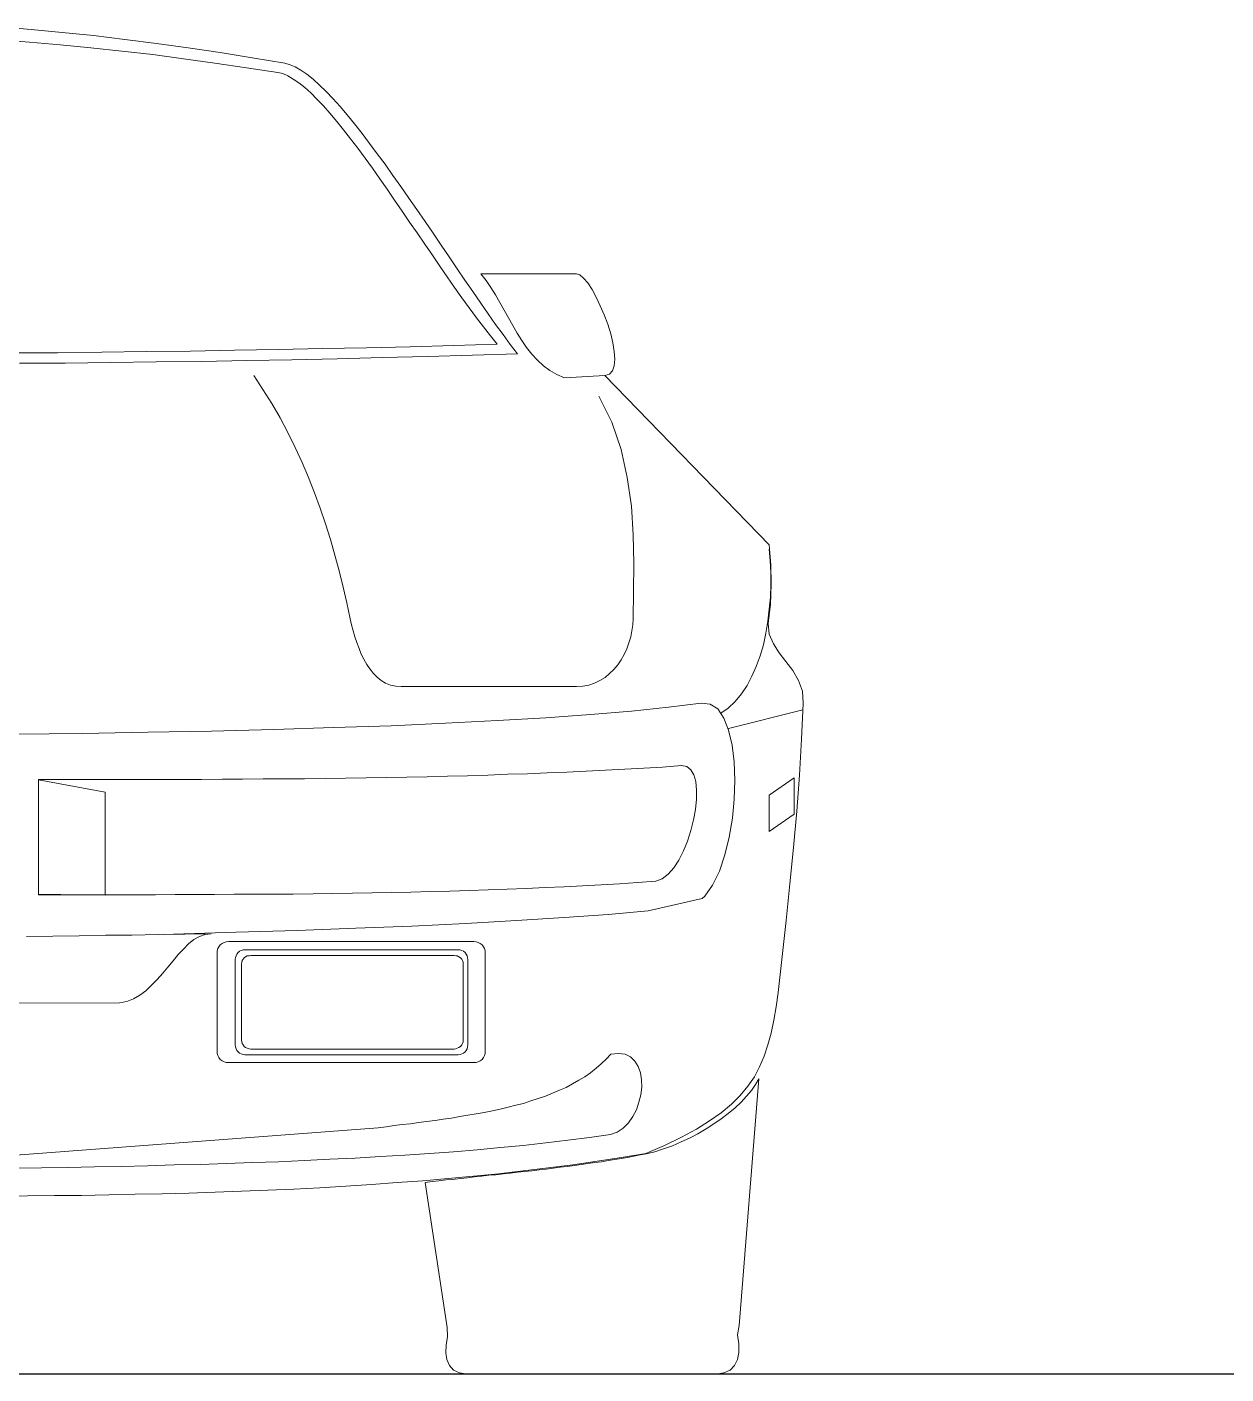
# Model space of a CAD drawing. Header units: millimetres. Extents: x 587797 to 2274247, y 1711 to 439204.
# Drawn here: x 975114 to 976882, y 283670 to 285657 of the extents above; entities that cross this region are included whole.
import ezdxf

# ---------------------------------------------------------------- set-up
doc = ezdxf.new("R2010")
doc.units = ezdxf.units.MM
doc.layers.add('finiture', color=7, linetype='Continuous', lineweight=20)

msp = doc.modelspace()

# ---------------------------------------------------------------- linework, layer by layer
msp.add_line((1042868.164, 283669.666, 442.155), (971709.651, 283669.666, 442.155))
at = {"layer": 'finiture'}
for p, q in [((975119.875, 285653.381, 442.155), (975074.23, 285656.99, 442.155)), ((975165.946, 285648.983, 442.155), (975119.875, 285653.381, 442.155)), ((975212.001, 285644.176, 442.155), (975165.946, 285648.983, 442.155)), ((975258.056, 285638.565, 442.155), (975212.001, 285644.176, 442.155)), ((975304.915, 285632.56, 442.155), (975258.056, 285638.565, 442.155)), ((975117.873, 285634.562, 442.155), (975073.016, 285637.761, 442.155)), ((975162.731, 285630.558, 442.155), (975117.873, 285634.562, 442.155)), ((975207.998, 285626.145, 442.155), (975162.731, 285630.558, 442.155)), ((975253.643, 285621.338, 442.155), (975207.998, 285626.145, 442.155)), ((975299.304, 285616.137, 442.155), (975253.643, 285621.338, 442.155)), ((975351.774, 285626.145, 442.155), (975304.915, 285632.56, 442.155)), ((975399.027, 285619.336, 442.155), (975351.774, 285626.145, 442.155)), ((975446.296, 285611.329, 442.155), (975399.027, 285619.336, 442.155)), ((975344.965, 285610.131, 442.155), (975299.304, 285616.137, 442.155)), ((975391.02, 285603.716, 442.155), (975344.965, 285610.131, 442.155)), ((975437.485, 285596.907, 442.155), (975391.02, 285603.716, 442.155)), ((975494.353, 285603.322, 442.155), (975446.296, 285611.329, 442.155)), ((975501.965, 285601.321, 442.155), (975494.353, 285603.322, 442.155)), ((975509.562, 285598.121, 442.155), (975501.965, 285601.321, 442.155)), ((975483.934, 285589.704, 442.155), (975437.485, 285596.907, 442.155)), ((975491.137, 285588.097, 442.155), (975483.934, 285589.704, 442.155)), ((975498.75, 285584.897, 442.155), (975491.137, 285588.097, 442.155)), ((975506.757, 285580.09, 442.155), (975498.75, 285584.897, 442.155)), ((975514.78, 285574.479, 442.155), (975506.757, 285580.09, 442.155)), ((975517.979, 285593.314, 442.155), (975509.562, 285598.121, 442.155)), ((975526.79, 285587.309, 442.155), (975517.979, 285593.314, 442.155)), ((975535.994, 285580.09, 442.155), (975526.79, 285587.309, 442.155)), ((975545.215, 285571.279, 442.155), (975535.994, 285580.09, 442.155)), ((975523.59, 285567.67, 442.155), (975514.78, 285574.479, 442.155)), ((975532.401, 285559.663, 442.155), (975523.59, 285567.67, 442.155)), ((975541.606, 285550.458, 442.155), (975532.401, 285559.663, 442.155)), ((975555.224, 285561.665, 442.155), (975545.215, 285571.279, 442.155)), ((975565.232, 285551.262, 442.155), (975555.224, 285561.665, 442.155)), ((975551.22, 285540.45, 442.155), (975541.606, 285550.458, 442.155)), ((975560.835, 285529.637, 442.155), (975551.22, 285540.45, 442.155)), ((975575.65, 285539.646, 442.155), (975565.232, 285551.262, 442.155)), ((975586.069, 285527.226, 442.155), (975575.65, 285539.646, 442.155)), ((975570.843, 285517.611, 442.155), (975560.835, 285529.637, 442.155)), ((975596.881, 285514.018, 442.155), (975586.069, 285527.226, 442.155)), ((975580.852, 285505.207, 442.155), (975570.843, 285517.611, 442.155)), ((975591.27, 285491.983, 442.155), (975580.852, 285505.207, 442.155)), ((975608.088, 285499.99, 442.155), (975596.881, 285514.018, 442.155)), ((975619.31, 285485.174, 442.155), (975608.088, 285499.99, 442.155)), ((975601.688, 285477.971, 442.155), (975591.27, 285491.983, 442.155)), ((975630.516, 285469.949, 442.155), (975619.31, 285485.174, 442.155)), ((975612.501, 285463.549, 442.155), (975601.688, 285477.971, 442.155)), ((975623.313, 285448.734, 442.155), (975612.501, 285463.549, 442.155)), ((975642.132, 285454.329, 442.155), (975630.516, 285469.949, 442.155)), ((975634.126, 285433.114, 442.155), (975623.313, 285448.734, 442.155)), ((975653.749, 285437.921, 442.155), (975642.132, 285454.329, 442.155)), ((975644.938, 285417.494, 442.155), (975634.126, 285433.114, 442.155)), ((975665.365, 285421.498, 442.155), (975653.749, 285437.921, 442.155)), ((975677.375, 285404.27, 442.155), (975665.365, 285421.498, 442.155)), ((975656.144, 285401.465, 442.155), (975644.938, 285417.494, 442.155)), ((975667.367, 285385.451, 442.155), (975656.144, 285401.465, 442.155)), ((975688.991, 285387.453, 442.155), (975677.375, 285404.27, 442.155)), ((975678.179, 285369.028, 442.155), (975667.367, 285385.451, 442.155)), ((975701.002, 285369.831, 442.155), (975688.991, 285387.453, 442.155)), ((975689.385, 285353.014, 442.155), (975678.179, 285369.028, 442.155)), ((975713.028, 285352.604, 442.155), (975701.002, 285369.831, 442.155)), ((975700.608, 285336.59, 442.155), (975689.385, 285353.014, 442.155)), ((975724.644, 285334.983, 442.155), (975713.028, 285352.604, 442.155)), ((975711.814, 285320.167, 442.155), (975700.608, 285336.59, 442.155)), ((975723.036, 285304.153, 442.155), (975711.814, 285320.167, 442.155)), ((975736.654, 285317.771, 442.155), (975724.644, 285334.983, 442.155)), ((975733.849, 285288.124, 442.155), (975723.036, 285304.153, 442.155)), ((975748.27, 285300.15, 442.155), (975736.654, 285317.771, 442.155)), ((975744.661, 285272.504, 442.155), (975733.849, 285288.124, 442.155)), ((975759.887, 285283.317, 442.155), (975748.27, 285300.15, 442.155)), ((975771.487, 285266.499, 442.155), (975759.887, 285283.317, 442.155)), ((975791.126, 285282.922, 442.155), (975783.513, 285292.931, 442.155)), ((975783.513, 285292.931, 442.155), (975924.484, 285292.931, 442.155)), ((975797.935, 285272.504, 442.155), (975791.126, 285282.922, 442.155)), ((975924.484, 285292.931, 442.155), (975929.291, 285291.339, 442.155)), ((975929.291, 285291.339, 442.155), (975934.902, 285286.532, 442.155)), ((975934.902, 285286.532, 442.155), (975940.908, 285279.313, 442.155)), ((975755.473, 285257.294, 442.155), (975744.661, 285272.504, 442.155)), ((975783.103, 285249.681, 442.155), (975771.487, 285266.499, 442.155)), ((975804.744, 285261.692, 442.155), (975797.935, 285272.504, 442.155)), ((975811.143, 285250.485, 442.155), (975804.744, 285261.692, 442.155)), ((975940.908, 285279.313, 442.155), (975947.307, 285269.699, 442.155)), ((975947.307, 285269.699, 442.155), (975953.328, 285258.492, 442.155)), ((975766.286, 285242.478, 442.155), (975755.473, 285257.294, 442.155)), ((975776.704, 285228.057, 442.155), (975766.286, 285242.478, 442.155)), ((975794.326, 285233.668, 442.155), (975783.103, 285249.681, 442.155)), ((975817.558, 285239.263, 442.155), (975811.143, 285250.485, 442.155)), ((975953.328, 285258.492, 442.155), (975959.333, 285245.678, 442.155)), ((975959.333, 285245.678, 442.155), (975965.338, 285232.06, 442.155)), ((975787.107, 285214.439, 442.155), (975776.704, 285228.057, 442.155)), ((975805.138, 285218.048, 442.155), (975794.326, 285233.668, 442.155)), ((975823.957, 285227.647, 442.155), (975817.558, 285239.263, 442.155)), ((975830.372, 285216.44, 442.155), (975823.957, 285227.647, 442.155)), ((975965.338, 285232.06, 442.155), (975970.539, 285218.442, 442.155)), ((975797.525, 285201.215, 442.155), (975787.107, 285214.439, 442.155)), ((975807.534, 285188.811, 442.155), (975797.525, 285201.215, 442.155)), ((975816.344, 285203.217, 442.155), (975805.138, 285218.048, 442.155)), ((975826.763, 285188.401, 442.155), (975816.344, 285203.217, 442.155)), ((975836.771, 285205.218, 442.155), (975830.372, 285216.44, 442.155)), ((975843.58, 285194.406, 442.155), (975836.771, 285205.218, 442.155)), ((975970.539, 285218.442, 442.155), (975974.952, 285204.43, 442.155)), ((975974.952, 285204.43, 442.155), (975978.152, 285190.812, 442.155)), ((975419.848, 285180, 442.155), (975485.132, 285181.198, 442.155)), ((975485.132, 285181.198, 442.155), (975549.612, 285182.396, 442.155)), ((975549.612, 285182.396, 442.155), (975614.503, 285183.593, 442.155)), ((975614.503, 285183.593, 442.155), (975678.983, 285185.201, 442.155)), ((975678.983, 285185.201, 442.155), (975743.463, 285186.809, 442.155)), ((975743.463, 285186.809, 442.155), (975807.534, 285188.811, 442.155)), ((975837.181, 285174.783, 442.155), (975826.763, 285188.401, 442.155)), ((975850.799, 285184.003, 442.155), (975843.58, 285194.406, 442.155)), ((975858.396, 285174.389, 442.155), (975850.799, 285184.003, 442.155)), ((975978.152, 285190.812, 442.155), (975980.154, 285177.998, 442.155)), ((975093.443, 285175.996, 442.155), (975159.137, 285176.39, 442.155)), ((975103.057, 285160.771, 442.155), (975170.343, 285161.165, 442.155)), ((975159.137, 285176.39, 442.155), (975224.405, 285177.194, 442.155)), ((975170.343, 285161.165, 442.155), (975237.235, 285161.969, 442.155)), ((975224.405, 285177.194, 442.155), (975289.689, 285177.998, 442.155)), ((975237.235, 285161.969, 442.155), (975304.505, 285162.773, 442.155)), ((975289.689, 285177.998, 442.155), (975354.974, 285178.786, 442.155)), ((975304.505, 285162.773, 442.155), (975371.397, 285163.576, 442.155)), ((975354.974, 285178.786, 442.155), (975419.848, 285180, 442.155)), ((975371.397, 285163.576, 442.155), (975438.273, 285164.774, 442.155)), ((975438.273, 285164.774, 442.155), (975504.755, 285165.972, 442.155)), ((975504.755, 285165.972, 442.155), (975571.647, 285167.58, 442.155)), ((975571.647, 285167.58, 442.155), (975638.129, 285169.187, 442.155)), ((975638.129, 285169.187, 442.155), (975704.611, 285170.779, 442.155)), ((975704.611, 285170.779, 442.155), (975771.093, 285172.781, 442.155)), ((975771.093, 285172.781, 442.155), (975837.181, 285174.783, 442.155)), ((975866.813, 285165.168, 442.155), (975858.396, 285174.389, 442.155)), ((975875.623, 285157.161, 442.155), (975866.813, 285165.168, 442.155)), ((975980.154, 285177.998, 442.155), (975980.958, 285166.776, 442.155)), ((975980.958, 285166.776, 442.155), (975980.154, 285157.161, 442.155)), ((975448.297, 285142.74, 442.155), (975461.915, 285122.329, 442.155)), ((975885.238, 285149.958, 442.155), (975875.623, 285157.161, 442.155)), ((975895.656, 285144.347, 442.155), (975885.238, 285149.958, 442.155)), ((975906.863, 285139.54, 442.155), (975895.656, 285144.347, 442.155)), ((975966.142, 285142.74, 442.155), (975906.863, 285139.54, 442.155)), ((975972.951, 285144.757, 442.155), (975966.142, 285142.74, 442.155)), ((975966.142, 285142.74, 442.155), (976208.443, 284892.841, 442.155)), ((975977.758, 285149.549, 442.155), (975972.951, 285144.757, 442.155)), ((975980.154, 285157.161, 442.155), (975977.758, 285149.549, 442.155)), ((975461.915, 285122.329, 442.155), (975475.124, 285101.492, 442.155)), ((975976.544, 285073.862, 442.155), (975957.331, 285112.304, 442.155)), ((975475.124, 285101.492, 442.155), (975487.134, 285080.277, 442.155)), ((975487.134, 285080.277, 442.155), (975498.75, 285058.636, 442.155)), ((975990.162, 285033.418, 442.155), (975976.544, 285073.862, 442.155)), ((975498.75, 285058.636, 442.155), (975509.562, 285036.617, 442.155)), ((975509.562, 285036.617, 442.155), (975519.587, 285014.583, 442.155)), ((975999.383, 284992.154, 442.155), (975990.162, 285033.418, 442.155)), ((975519.587, 285014.583, 442.155), (975529.186, 284992.154, 442.155)), ((975529.186, 284992.154, 442.155), (975537.996, 284969.726, 442.155)), ((976005.388, 284950.103, 442.155), (975999.383, 284992.154, 442.155)), ((975537.996, 284969.726, 442.155), (975546.413, 284946.903, 442.155)), ((975546.413, 284946.903, 442.155), (975554.42, 284924.08, 442.155)), ((976008.193, 284907.657, 442.155), (976005.388, 284950.103, 442.155)), ((975554.42, 284924.08, 442.155), (975561.638, 284900.848, 442.155)), ((976008.997, 284865.605, 442.155), (976008.193, 284907.657, 442.155)), ((975561.638, 284900.848, 442.155), (975568.038, 284877.615, 442.155)), ((976210.839, 284863.603, 442.155), (976208.443, 284892.841, 442.155)), ((976208.443, 284886.82, 442.155), (976210.035, 284869.609, 442.155)), ((975568.038, 284877.615, 442.155), (975574.453, 284854.383, 442.155)), ((976008.587, 284824.357, 442.155), (976008.997, 284865.605, 442.155)), ((976210.035, 284869.609, 442.155), (976210.839, 284851.987, 442.155)), ((976211.643, 284834.366, 442.155), (976210.839, 284863.603, 442.155)), ((975574.453, 284854.383, 442.155), (975580.048, 284830.756, 442.155)), ((976210.839, 284851.987, 442.155), (976210.839, 284833.956, 442.155)), ((975580.048, 284830.756, 442.155), (975585.659, 284807.524, 442.155)), ((976007.784, 284783.897, 442.155), (976008.587, 284824.357, 442.155)), ((976210.445, 284805.522, 442.155), (976211.643, 284834.366, 442.155)), ((976210.839, 284833.956, 442.155), (976210.445, 284815.941, 442.155)), ((975585.659, 284807.524, 442.155), (975590.466, 284783.897, 442.155)), ((976207.246, 284776.694, 442.155), (976210.445, 284805.522, 442.155)), ((976210.445, 284815.941, 442.155), (976208.837, 284797.909, 442.155)), ((975590.466, 284783.897, 442.155), (975592.468, 284775.087, 442.155)), ((976007.39, 284775.087, 442.155), (976007.784, 284783.897, 442.155)), ((976208.837, 284797.909, 442.155), (976206.836, 284780.288, 442.155)), ((975592.468, 284775.087, 442.155), (975594.879, 284766.276, 442.155)), ((975594.879, 284766.276, 442.155), (975597.275, 284757.465, 442.155)), ((976004.584, 284757.071, 442.155), (976006.192, 284765.882, 442.155)), ((976006.192, 284765.882, 442.155), (976007.39, 284775.087, 442.155)), ((976206.836, 284780.288, 442.155), (976203.636, 284762.667, 442.155)), ((976208.837, 284761.075, 442.155), (976207.246, 284776.694, 442.155)), ((975597.275, 284757.465, 442.155), (975600.475, 284748.655, 442.155)), ((975600.475, 284748.655, 442.155), (975603.69, 284740.238, 442.155)), ((975998.579, 284739.45, 442.155), (976001.779, 284748.261, 442.155)), ((976001.779, 284748.261, 442.155), (976004.584, 284757.071, 442.155)), ((976200.027, 284745.455, 442.155), (976195.219, 284729.032, 442.155)), ((976203.636, 284762.667, 442.155), (976200.027, 284745.455, 442.155)), ((976214.843, 284747.047, 442.155), (976208.837, 284761.075, 442.155)), ((976223.259, 284733.839, 442.155), (976214.843, 284747.047, 442.155)), ((975603.69, 284740.238, 442.155), (975606.89, 284731.837, 442.155)), ((975606.89, 284731.837, 442.155), (975610.893, 284724.224, 442.155)), ((975610.893, 284724.224, 442.155), (975615.306, 284716.612, 442.155)), ((975990.162, 284723.421, 442.155), (975994.97, 284731.427, 442.155)), ((975994.97, 284731.427, 442.155), (975998.579, 284739.45, 442.155)), ((976195.219, 284729.032, 442.155), (976189.624, 284713.412, 442.155)), ((976233.268, 284721.025, 442.155), (976223.259, 284733.839, 442.155)), ((975615.306, 284716.612, 442.155), (975619.704, 284709.803, 442.155)), ((975619.704, 284709.803, 442.155), (975624.905, 284703.403, 442.155)), ((975973.345, 284702.994, 442.155), (975979.35, 284708.999, 442.155)), ((975979.35, 284708.999, 442.155), (975985.355, 284715.808, 442.155)), ((975985.355, 284715.808, 442.155), (975990.162, 284723.421, 442.155)), ((976189.624, 284713.412, 442.155), (976183.209, 284698.99, 442.155)), ((976243.276, 284707.407, 442.155), (976233.268, 284721.025, 442.155)), ((976251.693, 284692.985, 442.155), (976243.276, 284707.407, 442.155)), ((975624.905, 284703.403, 442.155), (975630.516, 284697.792, 442.155)), ((975630.516, 284697.792, 442.155), (975636.521, 284692.985, 442.155)), ((975636.521, 284692.985, 442.155), (975642.936, 284688.982, 442.155)), ((975642.936, 284688.982, 442.155), (975650.139, 284686.176, 442.155)), ((975650.139, 284686.176, 442.155), (975657.752, 284684.568, 442.155)), ((975657.752, 284684.568, 442.155), (975665.759, 284683.78, 442.155)), ((975924.484, 284683.78, 442.155), (975933.705, 284684.568, 442.155)), ((975933.705, 284684.568, 442.155), (975942.515, 284686.176, 442.155)), ((975942.515, 284686.176, 442.155), (975950.916, 284688.982, 442.155)), ((975950.916, 284688.982, 442.155), (975958.923, 284692.591, 442.155)), ((975958.923, 284692.591, 442.155), (975966.536, 284697.398, 442.155)), ((975966.536, 284697.398, 442.155), (975973.345, 284702.994, 442.155)), ((976176.006, 284685.372, 442.155), (976167.59, 284672.968, 442.155)), ((976183.209, 284698.99, 442.155), (976176.006, 284685.372, 442.155)), ((976257.698, 284676.971, 442.155), (976251.693, 284692.985, 442.155)), ((975665.759, 284683.78, 442.155), (975924.484, 284683.78, 442.155)), ((976167.59, 284672.968, 442.155), (976158.385, 284661.746, 442.155)), ((976258.896, 284658.94, 442.155), (976257.698, 284676.971, 442.155)), ((976005.798, 284647.734, 442.155), (975945.321, 284642.517, 442.155)), ((976060.254, 284653.329, 442.155), (976005.798, 284647.734, 442.155)), ((976108.326, 284659.35, 442.155), (976060.254, 284653.329, 442.155)), ((976121.534, 284658.136, 442.155), (976108.326, 284659.35, 442.155)), ((976132.757, 284650.933, 442.155), (976121.534, 284658.136, 442.155)), ((976141.961, 284637.315, 442.155), (976132.757, 284650.933, 442.155)), ((976148.361, 284652.131, 442.155), (976137.154, 284644.518, 442.155)), ((976158.385, 284661.746, 442.155), (976148.361, 284652.131, 442.155)), ((976148.77, 284622.09, 442.155), (976258.108, 284649.326, 442.155)), ((976256.5, 284606.47, 442.155), (976258.896, 284658.94, 442.155)), ((975650.943, 284626.109, 442.155), (975566.036, 284623.303, 442.155)), ((975731.453, 284629.703, 442.155), (975650.943, 284626.109, 442.155)), ((975807.944, 284633.706, 442.155), (975731.453, 284629.703, 442.155)), ((975879.233, 284637.709, 442.155), (975807.944, 284633.706, 442.155)), ((975945.321, 284642.517, 442.155), (975879.233, 284637.709, 442.155)), ((976148.77, 284619.694, 442.155), (976141.961, 284637.315, 442.155)), ((975195.987, 284614.887, 442.155), (975097.462, 284613.689, 442.155)), ((975292.101, 284616.494, 442.155), (975195.987, 284614.887, 442.155)), ((975386.213, 284618.086, 442.155), (975292.101, 284616.494, 442.155)), ((975477.929, 284620.498, 442.155), (975386.213, 284618.086, 442.155)), ((975566.036, 284623.303, 442.155), (975477.929, 284620.498, 442.155)), ((976153.972, 284597.659, 442.155), (976148.77, 284619.694, 442.155)), ((976253.301, 284553.212, 442.155), (976256.5, 284606.47, 442.155)), ((976156.777, 284572.835, 442.155), (976153.972, 284597.659, 442.155)), ((976023.813, 284563.63, 442.155), (976051.443, 284565.222, 442.155)), ((976051.443, 284565.222, 442.155), (976079.073, 284567.224, 442.155)), ((976079.073, 284567.224, 442.155), (976087.096, 284566.026, 442.155)), ((976087.096, 284566.026, 442.155), (976093.101, 284561.219, 442.155)), ((976157.975, 284546.009, 442.155), (976156.777, 284572.835, 442.155)), ((975130.687, 284376.604, 442.155), (975130.687, 284546.797, 442.155)), ((975130.687, 284546.797, 442.155), (975160.335, 284546.797, 442.155)), ((975130.687, 284377.408, 442.155), (975130.687, 284546.403, 442.155)), ((975130.687, 284546.403, 442.155), (975229.213, 284527.978, 442.155)), ((975160.335, 284546.797, 442.155), (975190.376, 284546.797, 442.155)), ((975190.376, 284546.797, 442.155), (975220.402, 284546.797, 442.155)), ((975220.402, 284546.797, 442.155), (975250.443, 284546.797, 442.155)), ((975250.443, 284546.797, 442.155), (975280.485, 284546.797, 442.155)), ((975280.485, 284546.797, 442.155), (975310.526, 284546.797, 442.155)), ((975310.526, 284546.797, 442.155), (975340.962, 284546.797, 442.155)), ((975340.962, 284546.797, 442.155), (975371.397, 284546.797, 442.155)), ((975371.397, 284546.797, 442.155), (975401.833, 284547.207, 442.155)), ((975401.833, 284547.207, 442.155), (975431.874, 284547.207, 442.155)), ((975431.874, 284547.207, 442.155), (975462.309, 284547.601, 442.155)), ((975462.309, 284547.601, 442.155), (975492.745, 284547.601, 442.155)), ((975492.745, 284547.601, 442.155), (975523.18, 284548.011, 442.155)), ((975523.18, 284548.011, 442.155), (975553.616, 284548.405, 442.155)), ((975553.616, 284548.405, 442.155), (975583.657, 284548.799, 442.155)), ((975583.657, 284548.799, 442.155), (975614.093, 284549.209, 442.155)), ((975614.093, 284549.209, 442.155), (975644.134, 284549.603, 442.155)), ((975644.134, 284549.603, 442.155), (975674.176, 284550.406, 442.155)), ((975674.176, 284550.406, 442.155), (975704.217, 284550.816, 442.155)), ((975704.217, 284550.816, 442.155), (975734.243, 284551.604, 442.155)), ((975734.243, 284551.604, 442.155), (975763.89, 284552.408, 442.155)), ((975763.89, 284552.408, 442.155), (975793.522, 284553.212, 442.155)), ((975793.522, 284553.212, 442.155), (975822.759, 284554.41, 442.155)), ((975822.759, 284554.41, 442.155), (975852.391, 284555.214, 442.155)), ((975852.391, 284555.214, 442.155), (975881.235, 284556.412, 442.155)), ((975881.235, 284556.412, 442.155), (975910.062, 284557.61, 442.155)), ((975910.062, 284557.61, 442.155), (975938.906, 284559.217, 442.155)), ((975938.906, 284559.217, 442.155), (975967.34, 284560.415, 442.155)), ((975967.34, 284560.415, 442.155), (975995.773, 284562.023, 442.155)), ((975995.773, 284562.023, 442.155), (976023.813, 284563.63, 442.155)), ((976093.101, 284561.219, 442.155), (976097.498, 284553.606, 442.155)), ((976097.498, 284553.606, 442.155), (976100.304, 284543.598, 442.155)), ((976156.777, 284517.969, 442.155), (976157.975, 284546.009, 442.155)), ((976245.688, 284549.209, 442.155), (976208.443, 284523.58, 442.155)), ((976245.688, 284495.556, 442.155), (976245.688, 284549.209, 442.155)), ((976249.297, 284499.954, 442.155), (976253.301, 284553.212, 442.155)), ((975229.213, 284527.978, 442.155), (975229.213, 284376.21, 442.155)), ((976100.304, 284543.598, 442.155), (976101.502, 284531.177, 442.155)), ((976101.502, 284531.177, 442.155), (976101.502, 284517.56, 442.155)), ((976101.502, 284517.56, 442.155), (976099.91, 284502.759, 442.155)), ((976154.381, 284489.551, 442.155), (976156.777, 284517.969, 442.155)), ((976208.443, 284523.58, 442.155), (976208.443, 284469.928, 442.155)), ((976097.104, 284487.14, 442.155), (976093.101, 284471.52, 442.155)), ((976099.91, 284502.759, 442.155), (976097.104, 284487.14, 442.155)), ((976149.574, 284461.512, 442.155), (976154.381, 284489.551, 442.155)), ((976208.443, 284469.928, 442.155), (976245.688, 284495.556, 442.155)), ((976244.49, 284446.286, 442.155), (976249.297, 284499.954, 442.155)), ((976093.101, 284471.52, 442.155), (976088.293, 284455.901, 442.155)), ((976088.293, 284455.901, 442.155), (976082.288, 284441.494, 442.155)), ((976143.159, 284435.474, 442.155), (976149.574, 284461.512, 442.155)), ((976239.273, 284392.634, 442.155), (976244.49, 284446.286, 442.155)), ((976075.479, 284427.877, 442.155), (976067.867, 284416.26, 442.155)), ((976082.288, 284441.494, 442.155), (976075.479, 284427.877, 442.155)), ((976135.152, 284411.453, 442.155), (976143.159, 284435.474, 442.155)), ((976059.45, 284407.04, 442.155), (976050.639, 284400.231, 442.155)), ((976067.867, 284416.26, 442.155), (976059.45, 284407.04, 442.155)), ((976125.144, 284391.026, 442.155), (976135.152, 284411.453, 442.155)), ((975850.389, 284386.219, 442.155), (975822.365, 284385.021, 442.155)), ((975878.429, 284387.417, 442.155), (975850.389, 284386.219, 442.155)), ((975906.059, 284388.615, 442.155), (975878.429, 284387.417, 442.155)), ((975933.295, 284389.828, 442.155), (975906.059, 284388.615, 442.155)), ((975960.925, 284391.42, 442.155), (975933.295, 284389.828, 442.155)), ((975987.767, 284393.028, 442.155), (975960.925, 284391.42, 442.155)), ((976014.593, 284394.636, 442.155), (975987.767, 284393.028, 442.155)), ((976041.434, 284396.637, 442.155), (976014.593, 284394.636, 442.155)), ((976050.639, 284400.231, 442.155), (976041.434, 284396.637, 442.155)), ((976113.528, 284374.603, 442.155), (976125.144, 284391.026, 442.155)), ((976233.678, 284338.966, 442.155), (976239.273, 284392.634, 442.155)), ((975229.213, 284376.21, 442.155), (975130.687, 284377.408, 442.155)), ((975159.137, 284376.604, 442.155), (975130.687, 284376.604, 442.155)), ((975187.965, 284376.604, 442.155), (975159.137, 284376.604, 442.155)), ((975216.808, 284376.604, 442.155), (975187.965, 284376.604, 442.155)), ((975245.636, 284376.604, 442.155), (975216.808, 284376.604, 442.155)), ((975274.48, 284376.604, 442.155), (975245.636, 284376.604, 442.155)), ((975303.307, 284376.604, 442.155), (975274.48, 284376.604, 442.155)), ((975332.545, 284377.014, 442.155), (975303.307, 284376.604, 442.155)), ((975361.389, 284377.014, 442.155), (975332.545, 284377.014, 442.155)), ((975390.626, 284377.014, 442.155), (975361.389, 284377.014, 442.155)), ((975419.454, 284377.408, 442.155), (975390.626, 284377.014, 442.155)), ((975448.692, 284377.408, 442.155), (975419.454, 284377.408, 442.155)), ((975477.929, 284377.802, 442.155), (975448.692, 284377.408, 442.155)), ((975506.757, 284377.802, 442.155), (975477.929, 284377.802, 442.155)), ((975535.994, 284378.212, 442.155), (975506.757, 284377.802, 442.155)), ((975564.838, 284378.606, 442.155), (975535.994, 284378.212, 442.155)), ((975594.076, 284379.016, 442.155), (975564.838, 284378.606, 442.155)), ((975622.903, 284379.41, 442.155), (975594.076, 284379.016, 442.155)), ((975651.747, 284380.214, 442.155), (975622.903, 284379.41, 442.155)), ((975680.181, 284380.608, 442.155), (975651.747, 284380.214, 442.155)), ((975709.024, 284381.412, 442.155), (975680.181, 284380.608, 442.155)), ((975737.458, 284382.215, 442.155), (975709.024, 284381.412, 442.155)), ((975765.892, 284383.019, 442.155), (975737.458, 284382.215, 442.155)), ((975794.326, 284384.217, 442.155), (975765.892, 284383.019, 442.155)), ((975822.365, 284385.021, 442.155), (975794.326, 284384.217, 442.155)), ((976030.212, 284352.978, 442.155), (976109.918, 284371.403, 442.155)), ((976109.918, 284371.403, 442.155), (976113.528, 284374.603, 442.155)), ((976109.918, 284371.403, 442.155), (976109.918, 284371.403, 442.155)), ((975906.059, 284342.969, 442.155), (975970.949, 284347.777, 442.155)), ((975970.949, 284347.777, 442.155), (976030.212, 284352.978, 442.155)), ((975512.368, 284324.134, 442.155), (975598.883, 284327.35, 442.155)), ((975598.883, 284327.35, 442.155), (975681.788, 284330.549, 442.155)), ((975681.788, 284330.549, 442.155), (975761.085, 284334.553, 442.155)), ((975761.085, 284334.553, 442.155), (975835.967, 284338.556, 442.155)), ((975835.967, 284338.556, 442.155), (975906.059, 284342.969, 442.155)), ((976227.657, 284285.692, 442.155), (976233.678, 284338.966, 442.155)), ((975113.066, 284315.324, 442.155), (975151.918, 284315.733, 442.155)), ((975151.918, 284315.733, 442.155), (975190.77, 284316.127, 442.155)), ((975190.77, 284316.127, 442.155), (975229.622, 284316.931, 442.155)), ((975229.622, 284316.931, 442.155), (975268.474, 284317.325, 442.155)), ((975268.474, 284317.325, 442.155), (975307.311, 284318.129, 442.155)), ((975307.311, 284318.129, 442.155), (975346.557, 284318.539, 442.155)), ((975314.924, 284318.129, 442.155), (975330.149, 284318.539, 442.155)), ((975330.149, 284318.539, 442.155), (975422.654, 284321.345, 442.155)), ((975346.557, 284318.539, 442.155), (975385.409, 284319.343, 442.155)), ((975359.781, 284310.532, 442.155), (975352.168, 284304.117, 442.155)), ((975368.197, 284315.324, 442.155), (975359.781, 284310.532, 442.155)), ((975376.598, 284318.129, 442.155), (975368.197, 284315.324, 442.155)), ((975385.409, 284319.343, 442.155), (975376.598, 284318.129, 442.155)), ((975404.638, 284306.513, 442.155), (975407.838, 284307.317, 442.155)), ((975407.838, 284307.317, 442.155), (975411.037, 284307.727, 442.155)), ((975411.037, 284307.727, 442.155), (975773.095, 284307.727, 442.155)), ((975422.654, 284321.345, 442.155), (975512.368, 284324.134, 442.155)), ((975773.095, 284307.727, 442.155), (975776.294, 284307.317, 442.155)), ((975776.294, 284307.317, 442.155), (975779.51, 284306.513, 442.155)), ((975336.958, 284288.498, 442.155), (975329.345, 284279.293, 442.155)), ((975344.555, 284296.504, 442.155), (975336.958, 284288.498, 442.155)), ((975352.168, 284304.117, 442.155), (975344.555, 284296.504, 442.155)), ((975394.22, 284290.893, 442.155), (975394.63, 284294.109, 442.155)), ((975394.22, 284145.919, 442.155), (975394.22, 284290.893, 442.155)), ((975394.63, 284294.109, 442.155), (975395.418, 284297.308, 442.155)), ((975395.418, 284297.308, 442.155), (975397.025, 284300.114, 442.155)), ((975397.025, 284300.114, 442.155), (975399.027, 284302.919, 442.155)), ((975399.027, 284302.919, 442.155), (975401.833, 284304.921, 442.155)), ((975401.833, 284304.921, 442.155), (975404.638, 284306.513, 442.155)), ((975421.456, 284284.084, 442.155), (975422.259, 284286.89, 442.155)), ((975422.259, 284286.89, 442.155), (975423.457, 284289.301, 442.155)), ((975423.457, 284289.301, 442.155), (975425.459, 284291.697, 442.155)), ((975425.459, 284291.697, 442.155), (975427.461, 284293.305, 442.155)), ((975427.461, 284293.305, 442.155), (975429.872, 284294.503, 442.155)), ((975429.872, 284294.503, 442.155), (975432.678, 284295.307, 442.155)), ((975432.678, 284295.307, 442.155), (975435.468, 284295.701, 442.155)), ((975435.468, 284295.701, 442.155), (975749.862, 284295.701, 442.155)), ((975438.683, 284286.496, 442.155), (975441.489, 284286.89, 442.155)), ((975441.489, 284286.89, 442.155), (975444.294, 284287.3, 442.155)), ((975444.294, 284287.3, 442.155), (975743.463, 284287.3, 442.155)), ((975743.463, 284287.3, 442.155), (975746.269, 284286.89, 442.155)), ((975746.269, 284286.89, 442.155), (975748.664, 284286.496, 442.155)), ((975749.862, 284295.701, 442.155), (975752.668, 284295.307, 442.155)), ((975752.668, 284295.307, 442.155), (975755.473, 284294.503, 442.155)), ((975755.473, 284294.503, 442.155), (975757.885, 284293.305, 442.155)), ((975757.885, 284293.305, 442.155), (975760.281, 284291.697, 442.155)), ((975760.281, 284291.697, 442.155), (975761.888, 284289.301, 442.155)), ((975761.888, 284289.301, 442.155), (975763.086, 284286.89, 442.155)), ((975763.086, 284286.89, 442.155), (975763.89, 284284.084, 442.155)), ((975779.51, 284306.513, 442.155), (975782.315, 284304.921, 442.155)), ((975782.315, 284304.921, 442.155), (975785.105, 284302.919, 442.155)), ((975785.105, 284302.919, 442.155), (975787.107, 284300.114, 442.155)), ((975787.107, 284300.114, 442.155), (975788.714, 284297.308, 442.155)), ((975788.714, 284297.308, 442.155), (975789.518, 284294.109, 442.155)), ((975789.518, 284294.109, 442.155), (975789.912, 284290.893, 442.155)), ((975789.912, 284290.893, 442.155), (975789.912, 284145.919, 442.155)), ((975321.733, 284270.072, 442.155), (975314.12, 284260.868, 442.155)), ((975329.345, 284279.293, 442.155), (975321.733, 284270.072, 442.155)), ((975421.062, 284281.295, 442.155), (975421.456, 284284.084, 442.155)), ((975421.062, 284155.124, 442.155), (975421.062, 284281.295, 442.155)), ((975430.266, 284274.486, 442.155), (975430.676, 284277.275, 442.155)), ((975430.266, 284162.342, 442.155), (975430.266, 284274.486, 442.155)), ((975430.676, 284277.275, 442.155), (975431.464, 284279.687, 442.155)), ((975431.464, 284279.687, 442.155), (975432.678, 284281.689, 442.155)), ((975432.678, 284281.689, 442.155), (975434.27, 284283.69, 442.155)), ((975434.27, 284283.69, 442.155), (975436.271, 284285.298, 442.155)), ((975436.271, 284285.298, 442.155), (975438.683, 284286.496, 442.155)), ((975748.664, 284286.496, 442.155), (975751.076, 284285.298, 442.155)), ((975751.076, 284285.298, 442.155), (975753.472, 284283.69, 442.155)), ((975753.472, 284283.69, 442.155), (975755.079, 284281.689, 442.155)), ((975755.079, 284281.689, 442.155), (975756.277, 284279.687, 442.155)), ((975756.277, 284279.687, 442.155), (975757.081, 284277.275, 442.155)), ((975757.081, 284277.275, 442.155), (975757.475, 284274.486, 442.155)), ((975757.475, 284274.486, 442.155), (975757.475, 284162.342, 442.155)), ((975763.89, 284284.084, 442.155), (975764.284, 284281.295, 442.155)), ((975764.284, 284281.295, 442.155), (975764.284, 284155.124, 442.155)), ((976221.652, 284232.434, 442.155), (976227.657, 284285.692, 442.155)), ((975306.113, 284251.647, 442.155), (975297.696, 284243.246, 442.155)), ((975314.12, 284260.868, 442.155), (975306.113, 284251.647, 442.155)), ((975280.485, 284228.415, 442.155), (975270.87, 284223.213, 442.155)), ((975289.295, 284235.224, 442.155), (975280.485, 284228.415, 442.155)), ((975297.696, 284243.246, 442.155), (975289.295, 284235.224, 442.155)), ((976218.846, 284211.203, 442.155), (976221.652, 284232.434, 442.155)), ((975250.443, 284217.208, 442.155), (974286.864, 284216.404, 442.155)), ((975261.256, 284219.21, 442.155), (975250.443, 284217.208, 442.155)), ((975270.87, 284223.213, 442.155), (975261.256, 284219.21, 442.155)), ((976215.252, 284191.58, 442.155), (976218.846, 284211.203, 442.155)), ((976211.643, 284172.745, 442.155), (976215.252, 284191.58, 442.155)), ((976206.836, 284155.533, 442.155), (976211.643, 284172.745, 442.155)), ((975421.456, 284152.334, 442.155), (975421.062, 284155.124, 442.155)), ((975422.259, 284149.528, 442.155), (975421.456, 284152.334, 442.155)), ((975423.457, 284147.117, 442.155), (975422.259, 284149.528, 442.155)), ((975430.676, 284159.537, 442.155), (975430.266, 284162.342, 442.155)), ((975431.464, 284157.125, 442.155), (975430.676, 284159.537, 442.155)), ((975432.678, 284155.124, 442.155), (975431.464, 284157.125, 442.155)), ((975434.27, 284153.122, 442.155), (975432.678, 284155.124, 442.155)), ((975436.271, 284151.53, 442.155), (975434.27, 284153.122, 442.155)), ((975438.683, 284150.332, 442.155), (975436.271, 284151.53, 442.155)), ((975441.489, 284149.528, 442.155), (975438.683, 284150.332, 442.155)), ((975444.294, 284149.119, 442.155), (975441.489, 284149.528, 442.155)), ((975743.463, 284149.119, 442.155), (975444.294, 284149.119, 442.155)), ((975746.269, 284149.528, 442.155), (975743.463, 284149.119, 442.155)), ((975748.664, 284150.332, 442.155), (975746.269, 284149.528, 442.155)), ((975751.076, 284151.53, 442.155), (975748.664, 284150.332, 442.155)), ((975753.472, 284153.122, 442.155), (975751.076, 284151.53, 442.155)), ((975755.079, 284155.124, 442.155), (975753.472, 284153.122, 442.155)), ((975756.277, 284157.125, 442.155), (975755.079, 284155.124, 442.155)), ((975757.081, 284159.537, 442.155), (975756.277, 284157.125, 442.155)), ((975757.475, 284162.342, 442.155), (975757.081, 284159.537, 442.155)), ((975763.086, 284149.528, 442.155), (975761.888, 284147.117, 442.155)), ((975763.89, 284152.334, 442.155), (975763.086, 284149.528, 442.155)), ((975764.284, 284155.124, 442.155), (975763.89, 284152.334, 442.155)), ((976201.225, 284138.716, 442.155), (976206.836, 284155.533, 442.155)), ((975394.63, 284142.719, 442.155), (975394.22, 284145.919, 442.155)), ((975395.418, 284139.504, 442.155), (975394.63, 284142.719, 442.155)), ((975397.025, 284136.714, 442.155), (975395.418, 284139.504, 442.155)), ((975399.027, 284133.909, 442.155), (975397.025, 284136.714, 442.155)), ((975401.833, 284131.907, 442.155), (975399.027, 284133.909, 442.155)), ((975404.638, 284130.299, 442.155), (975401.833, 284131.907, 442.155)), ((975407.838, 284129.495, 442.155), (975404.638, 284130.299, 442.155)), ((975411.037, 284129.101, 442.155), (975407.838, 284129.495, 442.155)), ((975773.095, 284129.101, 442.155), (975411.037, 284129.101, 442.155)), ((975425.459, 284145.115, 442.155), (975423.457, 284147.117, 442.155)), ((975427.461, 284143.113, 442.155), (975425.459, 284145.115, 442.155)), ((975429.872, 284141.916, 442.155), (975427.461, 284143.113, 442.155)), ((975432.678, 284141.112, 442.155), (975429.872, 284141.916, 442.155)), ((975435.468, 284140.718, 442.155), (975432.678, 284141.112, 442.155)), ((975749.862, 284140.718, 442.155), (975435.468, 284140.718, 442.155)), ((975752.668, 284141.112, 442.155), (975749.862, 284140.718, 442.155)), ((975755.473, 284141.916, 442.155), (975752.668, 284141.112, 442.155)), ((975757.885, 284143.113, 442.155), (975755.473, 284141.916, 442.155)), ((975760.281, 284145.115, 442.155), (975757.885, 284143.113, 442.155)), ((975761.888, 284147.117, 442.155), (975760.281, 284145.115, 442.155)), ((975776.294, 284129.495, 442.155), (975773.095, 284129.101, 442.155)), ((975779.51, 284130.299, 442.155), (975776.294, 284129.495, 442.155)), ((975782.315, 284131.907, 442.155), (975779.51, 284130.299, 442.155)), ((975785.105, 284133.909, 442.155), (975782.315, 284131.907, 442.155)), ((975787.107, 284136.714, 442.155), (975785.105, 284133.909, 442.155)), ((975788.714, 284139.504, 442.155), (975787.107, 284136.714, 442.155)), ((975789.518, 284142.719, 442.155), (975788.714, 284139.504, 442.155)), ((975789.912, 284145.919, 442.155), (975789.518, 284142.719, 442.155)), ((975968.143, 284134.303, 442.155), (975960.925, 284127.1, 442.155)), ((975974.952, 284141.506, 442.155), (975968.143, 284134.303, 442.155)), ((975986.569, 284142.719, 442.155), (975974.952, 284141.506, 442.155)), ((975996.167, 284141.506, 442.155), (975986.569, 284142.719, 442.155)), ((976004.19, 284137.502, 442.155), (975996.167, 284141.506, 442.155)), ((976010.589, 284131.497, 442.155), (976004.19, 284137.502, 442.155)), ((976015.396, 284123.49, 442.155), (976010.589, 284131.497, 442.155)), ((976194.416, 284123.096, 442.155), (976201.225, 284138.716, 442.155)), ((975936.494, 284108.265, 442.155), (975927.684, 284103.063, 442.155)), ((975945.305, 284114.286, 442.155), (975936.494, 284108.265, 442.155)), ((975953.328, 284120.685, 442.155), (975945.305, 284114.286, 442.155)), ((975960.925, 284127.1, 442.155), (975953.328, 284120.685, 442.155)), ((976018.596, 284114.286, 442.155), (976015.396, 284123.49, 442.155)), ((976020.204, 284103.867, 442.155), (976018.596, 284114.286, 442.155)), ((976177.204, 284094.253, 442.155), (976186.819, 284108.265, 442.155)), ((976186.819, 284108.265, 442.155), (976194.416, 284123.096, 442.155)), ((975899.25, 284088.248, 442.155), (975889.241, 284083.834, 442.155)), ((975909.274, 284092.645, 442.155), (975899.25, 284088.248, 442.155)), ((975918.479, 284097.862, 442.155), (975909.274, 284092.645, 442.155)), ((975927.684, 284103.063, 442.155), (975918.479, 284097.862, 442.155)), ((976019.4, 284081.833, 442.155), (976020.598, 284093.055, 442.155)), ((976020.598, 284093.055, 442.155), (976020.204, 284103.867, 442.155)), ((976193.202, 284105.065, 442.155), (976164.177, 283741.365, 442.155)), ((976165.982, 284080.635, 442.155), (976177.204, 284094.253, 442.155)), ((976182.39, 284087.854, 442.155), (976188.395, 284096.664, 442.155)), ((976188.395, 284096.664, 442.155), (976193.202, 284105.065, 442.155)), ((975846.386, 284069.019, 442.155), (975834.77, 284066.213, 442.155)), ((975857.198, 284072.628, 442.155), (975846.386, 284069.019, 442.155)), ((975868.011, 284076.237, 442.155), (975857.198, 284072.628, 442.155)), ((975878.823, 284079.831, 442.155), (975868.011, 284076.237, 442.155)), ((975889.241, 284083.834, 442.155), (975878.823, 284079.831, 442.155)), ((976013.001, 284059.404, 442.155), (976016.594, 284070.626, 442.155)), ((976016.594, 284070.626, 442.155), (976019.4, 284081.833, 442.155)), ((976153.168, 284067.821, 442.155), (976165.982, 284080.635, 442.155)), ((976158.369, 284062.21, 442.155), (976167.18, 284070.626, 442.155)), ((976167.18, 284070.626, 442.155), (976175.187, 284079.437, 442.155)), ((976175.187, 284079.437, 442.155), (976182.39, 284087.854, 442.155)), ((975752.274, 284049.395, 442.155), (975739.854, 284047.394, 442.155)), ((975764.284, 284051.397, 442.155), (975752.274, 284049.395, 442.155)), ((975776.294, 284053.399, 442.155), (975764.284, 284051.397, 442.155)), ((975788.32, 284055.401, 442.155), (975776.294, 284053.399, 442.155)), ((975800.331, 284057.812, 442.155), (975788.32, 284055.401, 442.155)), ((975811.947, 284060.618, 442.155), (975800.331, 284057.812, 442.155)), ((975823.563, 284063.423, 442.155), (975811.947, 284060.618, 442.155)), ((975834.77, 284066.213, 442.155), (975823.563, 284063.423, 442.155)), ((976000.975, 284040.191, 442.155), (976007.39, 284049.395, 442.155)), ((976007.39, 284049.395, 442.155), (976013.001, 284059.404, 442.155)), ((976120.731, 284042.996, 442.155), (976137.958, 284055.007, 442.155)), ((976137.942, 284046.196, 442.155), (976148.345, 284054.203, 442.155)), ((976137.958, 284055.007, 442.155), (976153.168, 284067.821, 442.155)), ((976148.345, 284054.203, 442.155), (976158.369, 284062.21, 442.155)), ((975632.124, 284032.972, 442.155), (974790.27, 283969.296, 442.155)), ((975643.74, 284034.58, 442.155), (975632.124, 284032.972, 442.155)), ((975655.356, 284036.187, 442.155), (975643.74, 284034.58, 442.155)), ((975667.367, 284037.779, 442.155), (975655.356, 284036.187, 442.155)), ((975679.377, 284038.993, 442.155), (975667.367, 284037.779, 442.155)), ((975691.387, 284040.585, 442.155), (975679.377, 284038.993, 442.155)), ((975703.413, 284042.192, 442.155), (975691.387, 284040.585, 442.155)), ((975715.818, 284043.784, 442.155), (975703.413, 284042.192, 442.155)), ((975727.844, 284045.786, 442.155), (975715.818, 284043.784, 442.155)), ((975739.854, 284047.394, 442.155), (975727.844, 284045.786, 442.155)), ((975984.567, 284026.573, 442.155), (975993.378, 284032.578, 442.155)), ((975993.378, 284032.578, 442.155), (976000.975, 284040.191, 442.155)), ((976079.073, 284018.96, 442.155), (976101.502, 284030.97, 442.155)), ((976101.502, 284030.97, 442.155), (976120.731, 284042.996, 442.155)), ((976103.488, 284024.161, 442.155), (976115.514, 284031.38, 442.155)), ((976115.514, 284031.38, 442.155), (976127.13, 284038.583, 442.155)), ((976127.13, 284038.583, 442.155), (976137.942, 284046.196, 442.155)), ((975845.992, 284006.95, 442.155), (975879.233, 284010.543, 442.155)), ((975879.233, 284010.543, 442.155), (975911.67, 284014.563, 442.155)), ((975911.67, 284014.563, 442.155), (975943.713, 284018.566, 442.155)), ((975943.713, 284018.566, 442.155), (975974.543, 284022.963, 442.155)), ((975974.543, 284022.963, 442.155), (975984.567, 284026.573, 442.155)), ((976054.249, 284006.95, 442.155), (976079.073, 284018.96, 442.155)), ((976065.849, 284006.54, 442.155), (976078.663, 284012.151, 442.155)), ((976078.663, 284012.151, 442.155), (976091.083, 284017.762, 442.155)), ((976091.083, 284017.762, 442.155), (976103.488, 284024.161, 442.155)), ((975598.079, 283988.115, 442.155), (975634.929, 283990.526, 442.155)), ((975634.929, 283990.526, 442.155), (975671.37, 283992.528, 442.155)), ((975671.37, 283992.528, 442.155), (975707.417, 283994.924, 442.155)), ((975707.417, 283994.924, 442.155), (975743.053, 283997.729, 442.155)), ((975743.053, 283997.729, 442.155), (975777.902, 284000.535, 442.155)), ((975777.902, 284000.535, 442.155), (975812.341, 284003.734, 442.155)), ((975812.341, 284003.734, 442.155), (975845.992, 284006.95, 442.155)), ((975954.92, 283983.717, 442.155), (975990.966, 283989.328, 442.155)), ((975990.147, 283987.721, 442.155), (975999.761, 283989.328, 442.155)), ((975990.966, 283989.328, 442.155), (976026.619, 283994.924, 442.155)), ((975999.761, 283989.328, 442.155), (976008.982, 283990.92, 442.155)), ((976008.982, 283990.92, 442.155), (976018.186, 283992.922, 442.155)), ((976018.186, 283992.922, 442.155), (976026.997, 283994.53, 442.155)), ((976026.619, 283994.924, 442.155), (976054.249, 284006.95, 442.155)), ((976026.997, 283994.53, 442.155), (976039.811, 283997.729, 442.155)), ((976039.811, 283997.729, 442.155), (976052.625, 284001.733, 442.155)), ((976052.625, 284001.733, 442.155), (976065.849, 284006.54, 442.155)), ((975096.248, 283973.299, 442.155), (975135.495, 283973.709, 442.155)), ((975135.495, 283973.709, 442.155), (975174.347, 283974.513, 442.155)), ((975174.347, 283974.513, 442.155), (975213.593, 283975.301, 442.155)), ((975213.593, 283975.301, 442.155), (975252.855, 283976.104, 442.155)), ((975252.855, 283976.104, 442.155), (975291.691, 283976.908, 442.155)), ((975291.691, 283976.908, 442.155), (975330.937, 283978.106, 442.155)), ((975330.937, 283978.106, 442.155), (975369.789, 283978.91, 442.155)), ((975369.789, 283978.91, 442.155), (975408.247, 283980.108, 442.155)), ((975408.247, 283980.108, 442.155), (975446.69, 283981.716, 442.155)), ((975446.69, 283981.716, 442.155), (975485.132, 283982.913, 442.155)), ((975485.132, 283982.913, 442.155), (975523.18, 283984.521, 442.155)), ((975523.18, 283984.521, 442.155), (975560.835, 283986.523, 442.155)), ((975560.835, 283986.523, 442.155), (975598.079, 283988.115, 442.155)), ((975809.141, 283965.292, 442.155), (975845.992, 283969.705, 442.155)), ((975845.992, 283969.705, 442.155), (975882.432, 283974.103, 442.155)), ((975847.978, 283968.492, 442.155), (975858.79, 283969.705, 442.155)), ((975858.79, 283969.705, 442.155), (975869.193, 283970.903, 442.155)), ((975869.193, 283970.903, 442.155), (975879.611, 283972.101, 442.155)), ((975879.611, 283972.101, 442.155), (975890.029, 283973.299, 442.155)), ((975882.432, 283974.103, 442.155), (975918.873, 283978.516, 442.155)), ((975890.029, 283973.299, 442.155), (975900.432, 283974.907, 442.155)), ((975900.432, 283974.907, 442.155), (975910.85, 283976.104, 442.155)), ((975910.85, 283976.104, 442.155), (975921.269, 283977.302, 442.155)), ((975918.873, 283978.516, 442.155), (975954.92, 283983.717, 442.155)), ((975921.269, 283977.302, 442.155), (975931.277, 283978.91, 442.155)), ((975931.277, 283978.91, 442.155), (975941.286, 283980.108, 442.155)), ((975941.286, 283980.108, 442.155), (975951.31, 283981.716, 442.155)), ((975951.31, 283981.716, 442.155), (975961.319, 283982.913, 442.155)), ((975961.319, 283982.913, 442.155), (975970.933, 283984.521, 442.155)), ((975970.933, 283984.521, 442.155), (975980.942, 283986.113, 442.155)), ((975980.942, 283986.113, 442.155), (975990.147, 283987.721, 442.155)), ((975584.067, 283946.867, 442.155), (975622.115, 283949.278, 442.155)), ((975622.115, 283949.278, 442.155), (975660.148, 283952.084, 442.155)), ((975660.148, 283952.084, 442.155), (975697.802, 283954.874, 442.155)), ((975697.802, 283954.874, 442.155), (975735.047, 283958.089, 442.155)), ((975700.986, 283952.478, 442.155), (975711.404, 283953.676, 442.155)), ((975733.612, 283738.15, 442.155), (975700.986, 283952.478, 442.155)), ((975711.404, 283953.676, 442.155), (975721.413, 283954.874, 442.155)), ((975721.413, 283954.874, 442.155), (975731.831, 283956.087, 442.155)), ((975731.831, 283956.087, 442.155), (975742.25, 283956.875, 442.155)), ((975735.047, 283958.089, 442.155), (975772.291, 283961.683, 442.155)), ((975742.25, 283956.875, 442.155), (975752.652, 283958.089, 442.155)), ((975752.652, 283958.089, 442.155), (975763.465, 283959.287, 442.155)), ((975763.465, 283959.287, 442.155), (975773.883, 283960.485, 442.155)), ((975772.291, 283961.683, 442.155), (975809.141, 283965.292, 442.155)), ((975773.883, 283960.485, 442.155), (975784.301, 283961.683, 442.155)), ((975784.301, 283961.683, 442.155), (975795.114, 283962.896, 442.155)), ((975795.114, 283962.896, 442.155), (975805.516, 283963.684, 442.155)), ((975805.516, 283963.684, 442.155), (975816.329, 283964.898, 442.155)), ((975816.329, 283964.898, 442.155), (975826.747, 283966.096, 442.155)), ((975826.747, 283966.096, 442.155), (975837.559, 283967.294, 442.155)), ((975837.559, 283967.294, 442.155), (975847.978, 283968.492, 442.155)), ((975074.624, 283932.051, 442.155), (975114.674, 283932.445, 442.155)), ((975114.674, 283932.445, 442.155), (975154.724, 283932.855, 442.155)), ((975154.724, 283932.855, 442.155), (975194.38, 283933.249, 442.155)), ((975194.38, 283933.249, 442.155), (975234.43, 283934.053, 442.155)), ((975234.43, 283934.053, 442.155), (975273.676, 283934.857, 442.155)), ((975273.676, 283934.857, 442.155), (975313.316, 283935.66, 442.155)), ((975313.316, 283935.66, 442.155), (975352.578, 283936.464, 442.155)), ((975352.578, 283936.464, 442.155), (975391.414, 283938.056, 442.155)), ((975391.414, 283938.056, 442.155), (975430.266, 283939.254, 442.155)), ((975430.266, 283939.254, 442.155), (975469.118, 283940.862, 442.155)), ((975469.118, 283940.862, 442.155), (975507.561, 283942.469, 442.155)), ((975507.561, 283942.469, 442.155), (975546.019, 283944.471, 442.155)), ((975546.019, 283944.471, 442.155), (975584.067, 283946.867, 442.155)), ((975734.183, 283724.942, 442.155), (975733.612, 283738.15, 442.155)), ((976164.177, 283741.365, 442.155), (976162.077, 283727.338, 442.155)), ((975731.787, 283700.906, 442.155), (975732.181, 283712.522, 442.155)), ((975732.181, 283712.522, 442.155), (975734.183, 283724.942, 442.155)), ((976162.077, 283727.338, 442.155), (976164.078, 283714.13, 442.155)), ((976164.078, 283714.13, 442.155), (976164.078, 283701.709, 442.155)), ((975733.395, 283690.897, 442.155), (975731.787, 283700.906, 442.155)), ((975736.988, 283682.086, 442.155), (975733.395, 283690.897, 442.155)), ((976162.077, 283691.291, 442.155), (976157.679, 283682.086, 442.155)), ((976164.078, 283701.709, 442.155), (976162.077, 283691.291, 442.155)), ((975742.994, 283675.277, 442.155), (975736.988, 283682.086, 442.155)), ((975751.804, 283671.274, 442.155), (975742.994, 283675.277, 442.155)), ((975763.42, 283669.666, 442.155), (975751.804, 283671.274, 442.155)), ((976141.65, 283671.274, 442.155), (976129.23, 283669.666, 442.155)), ((976150.87, 283675.277, 442.155), (976141.65, 283671.274, 442.155)), ((976157.679, 283682.086, 442.155), (976150.87, 283675.277, 442.155)), ((976129.23, 283669.666, 442.155), (975763.42, 283669.666, 442.155))]:
    msp.add_line(p, q, dxfattribs=at)

doc.saveas('drawing.dxf')
